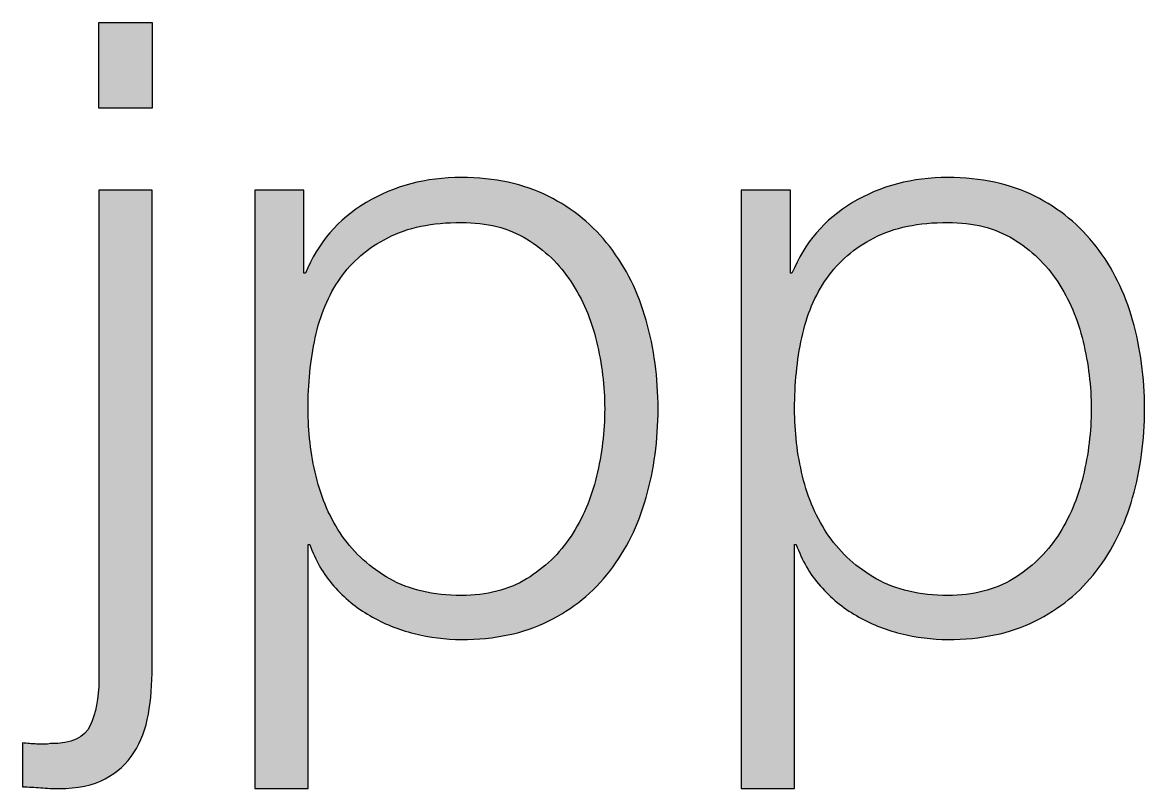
# Paper-space layout 'A3mask' of a CAD drawing. Extents: x 0 to 394, y 0 to 277.
# Drawn here: x 335.755 to 338.271, y 21.162 to 22.88 of the extents above; entities that cross this region are included whole.
import ezdxf
from ezdxf.enums import TextEntityAlignment as Align

# ---------------------------------------------------------------- set-up
doc = ezdxf.new("R2010")
doc.units = 0
doc.layers.get('0').update_dxf_attribs({"linetype": 'CONTINUOUS'})
doc.layers.get('Defpoints').update_dxf_attribs({"linetype": 'CONTINUOUS'})
doc.layers.add('JPP_Mask', color=7, linetype='CONTINUOUS')
doc.styles.add('JPP', font='arial.ttf')

# ---------------------------------------------------------------- blocks, each defined once
blk = doc.blocks.new('A3mask')
at = {"true_color": 0x004a91}
blk.add_hatch(color=154, dxfattribs=at).paths.add_polyline_path([(336.0457, 22.8797), (335.9261, 22.8797), (335.9261, 22.6878), (336.0457, 22.6878)])
h = blk.add_hatch(color=154, dxfattribs=at)
edge = h.paths.add_edge_path(flags=16)
edge.add_spline(control_points=[(337.0422, 22.1643), (337.0301, 22.2142), (337.0111, 22.259), (336.9851, 22.2982), (336.9591, 22.3376), (336.926, 22.3696), (336.8854, 22.3942), (336.8448, 22.419), (336.7961, 22.4313), (336.739, 22.4313), (336.6732, 22.4313), (336.6182, 22.4199), (336.5739, 22.397), (336.5293, 22.3742), (336.4941, 22.3439), (336.4674, 22.3058), (336.4407, 22.2678), (336.4222, 22.2235), (336.4113, 22.1729), (336.4006, 22.1221), (336.3953, 22.069), (336.3953, 22.0133), (336.3953, 21.9625), (336.4011, 21.9122), (336.4131, 21.8621), (336.4252, 21.812), (336.4449, 21.7675), (336.4721, 21.7283), (336.4994, 21.6888), (336.5349, 21.6571), (336.5785, 21.6322), (336.6224, 21.6077), (336.6757, 21.5951), (336.739, 21.5951), (336.7961, 21.5951), (336.8448, 21.6077), (336.8854, 21.6322), (336.926, 21.6571), (336.9591, 21.6888), (336.9851, 21.7283), (337.0111, 21.7675), (337.0301, 21.812), (337.0422, 21.8621), (337.0542, 21.9122), (337.0603, 21.9625), (337.0603, 22.0133), (337.0603, 22.0639), (337.0542, 22.1142), (337.0422, 22.1643)], knot_values=[0, 0, 0, 0, 1, 1, 1, 2, 2, 2, 3, 3, 3, 4, 4, 4, 5, 5, 5, 6, 6, 6, 7, 7, 7, 8, 8, 8, 9, 9, 9, 10, 10, 10, 11, 11, 11, 12, 12, 12, 13, 13, 13, 14, 14, 14, 15, 15, 15, 16, 16, 16, 16], degree=3, periodic=0)
edge = h.paths.add_edge_path()
edge.add_spline(control_points=[(336.3858, 22.5034), (336.3858, 22.5034), (336.3858, 22.3172), (336.3858, 22.3172), (336.3858, 22.3172), (336.3895, 22.3172), (336.3895, 22.3172), (336.4173, 22.3856), (336.4625, 22.4385), (336.5254, 22.4758), (336.588, 22.5132), (336.6592, 22.532), (336.739, 22.532), (336.8139, 22.532), (336.8787, 22.518), (336.9339, 22.4902), (336.9891, 22.4624), (337.035, 22.4246), (337.0716, 22.377), (337.1083, 22.3297), (337.1357, 22.2745), (337.1533, 22.2119), (337.1711, 22.149), (337.18, 22.0829), (337.18, 22.0133), (337.18, 21.9435), (337.1711, 21.8774), (337.1533, 21.8146), (337.1357, 21.7519), (337.1083, 21.697), (337.0716, 21.6494), (337.035, 21.6019), (336.9891, 21.5645), (336.9339, 21.5372), (336.8787, 21.51), (336.8139, 21.4963), (336.739, 21.4963), (336.7035, 21.4963), (336.668, 21.501), (336.6328, 21.5098), (336.5973, 21.5186), (336.5644, 21.5318), (336.534, 21.5497), (336.5036, 21.5673), (336.4765, 21.5896), (336.453, 21.616), (336.4296, 21.6427), (336.4117, 21.6738), (336.399, 21.7093), (336.399, 21.7093), (336.3953, 21.7093), (336.3953, 21.7093), (336.3953, 21.7093), (336.3953, 21.1621), (336.3953, 21.1621), (336.3953, 21.1621), (336.2756, 21.1621), (336.2756, 21.1621), (336.2756, 21.1621), (336.2756, 22.5034), (336.2756, 22.5034), (336.2756, 22.5034), (336.3858, 22.5034), (336.3858, 22.5034)], knot_values=[0, 0, 0, 0, 1, 1, 1, 2, 2, 2, 3, 3, 3, 4, 4, 4, 5, 5, 5, 6, 6, 6, 7, 7, 7, 8, 8, 8, 9, 9, 9, 10, 10, 10, 11, 11, 11, 12, 12, 12, 13, 13, 13, 14, 14, 14, 15, 15, 15, 16, 16, 16, 17, 17, 17, 18, 18, 18, 19, 19, 19, 20, 20, 20, 21, 21, 21, 21], degree=3, periodic=0)
h = blk.add_hatch(color=154, dxfattribs=at)
edge = h.paths.add_edge_path()
edge.add_spline(control_points=[(338.0247, 21.5372), (338.0799, 21.5645), (338.1258, 21.6019), (338.1625, 21.6494), (338.1991, 21.697), (338.2265, 21.7519), (338.2441, 21.8146)], knot_values=[9, 9, 9, 9, 10, 10, 10, 11, 11, 11, 11], degree=3, periodic=0)
edge.add_spline(control_points=[(338.2441, 21.8146), (338.262, 21.8774), (338.2708, 21.9435), (338.2708, 22.0133)], knot_values=[8, 8, 8, 8, 9, 9, 9, 9], degree=3, periodic=0)
edge.add_spline(control_points=[(338.2708, 22.0133), (338.2708, 22.0829), (338.262, 22.149), (338.2441, 22.2119)], knot_values=[7, 7, 7, 7, 8, 8, 8, 8], degree=3, periodic=0)
edge.add_spline(control_points=[(338.2441, 22.2119), (338.2265, 22.2745), (338.1991, 22.3297), (338.1625, 22.377)], knot_values=[6, 6, 6, 6, 7, 7, 7, 7], degree=3, periodic=0)
edge.add_spline(control_points=[(338.1625, 22.377), (338.1258, 22.4246), (338.0799, 22.4624), (338.0247, 22.4902), (337.9695, 22.518), (337.9048, 22.532), (337.8299, 22.532)], knot_values=[4, 4, 4, 4, 5, 5, 5, 6, 6, 6, 6], degree=3, periodic=0)
edge.add_spline(control_points=[(337.8299, 22.532), (337.7501, 22.532), (337.6789, 22.5132), (337.6162, 22.4758)], knot_values=[3, 3, 3, 3, 4, 4, 4, 4], degree=3, periodic=0)
edge.add_spline(control_points=[(337.6162, 22.4758), (337.5534, 22.4385), (337.5082, 22.3856), (337.4803, 22.3172)], knot_values=[2, 2, 2, 2, 3, 3, 3, 3], degree=3, periodic=0)
edge.add_spline(control_points=[(337.4766, 22.3172), (337.4766, 22.3172), (337.4766, 22.3637), (337.4766, 22.4103)], knot_values=[0.5, 0.5, 0.5, 0.5, 1, 1, 1, 1], degree=3, periodic=0)
edge.add_spline(control_points=[(337.4766, 22.4103), (337.4766, 22.4569), (337.4766, 22.5034), (337.4766, 22.5034), (337.4766, 22.5034), (337.4658, 22.5034), (337.4511, 22.5034)], knot_values=[20.687456, 20.687456, 20.687456, 20.687456, 21.187456, 21.187456, 21.187456, 21.5, 21.5, 21.5, 21.5], degree=3, periodic=0)
edge.add_spline(control_points=[(337.4511, 22.5034), (337.4363, 22.5034), (337.4174, 22.5034), (337.4013, 22.5034)], knot_values=[20.374962, 20.374962, 20.374962, 20.374962, 20.687456, 20.687456, 20.687456, 20.687456], degree=3, periodic=0)
edge.add_spline(control_points=[(337.4013, 22.5034), (337.3932, 22.5034), (337.3858, 22.5034), (337.3799, 22.5034)], knot_values=[20.218716, 20.218716, 20.218716, 20.218716, 20.374962, 20.374962, 20.374962, 20.374962], degree=3, periodic=0)
edge.add_spline(control_points=[(337.3664, 22.5034), (337.3664, 22.5034), (337.3664, 22.5034), (337.3664, 22.5034), (337.3664, 22.5034), (337.3664, 22.5034), (337.3664, 22.5034)], knot_values=[19.999756, 19.999756, 19.999756, 19.999756, 20.001191, 20.001191, 20.001191, 20.001435, 20.001435, 20.001435, 20.001435], degree=3, periodic=0)
edge.add_spline(control_points=[(337.3664, 22.5025), (337.3664, 22.5008), (337.3664, 22.4972), (337.3664, 22.4918)], knot_values=[19.945284, 19.945284, 19.945284, 19.945284, 19.984345, 19.984345, 19.984345, 19.984345], degree=3, periodic=0)
edge.add_spline(control_points=[(337.3664, 22.4918), (337.3664, 22.4864), (337.3664, 22.4792), (337.3664, 22.4703)], knot_values=[19.906222, 19.906222, 19.906222, 19.906222, 19.945284, 19.945284, 19.945284, 19.945284], degree=3, periodic=0)
edge.add_spline(control_points=[(337.3664, 22.4703), (337.3664, 22.4525), (337.3664, 22.428), (337.3664, 22.3982)], knot_values=[19.828098, 19.828098, 19.828098, 19.828098, 19.906222, 19.906222, 19.906222, 19.906222], degree=3, periodic=0)
edge.add_spline(control_points=[(337.3664, 22.3982), (337.3664, 22.3683), (337.3664, 22.3331), (337.3664, 22.2938)], knot_values=[19.749975, 19.749975, 19.749975, 19.749975, 19.828098, 19.828098, 19.828098, 19.828098], degree=3, periodic=0)
edge.add_spline(control_points=[(337.3664, 22.2938), (337.3664, 22.1366), (337.3664, 21.9139), (337.3664, 21.7076)], knot_values=[19.437481, 19.437481, 19.437481, 19.437481, 19.749975, 19.749975, 19.749975, 19.749975], degree=3, periodic=0)
edge.add_spline(control_points=[(337.3664, 21.7076), (337.3664, 21.5013), (337.3664, 21.3114), (337.3664, 21.2197)], knot_values=[19.124987, 19.124987, 19.124987, 19.124987, 19.437481, 19.437481, 19.437481, 19.437481], degree=3, periodic=0)
edge.add_spline(control_points=[(337.3664, 21.2197), (337.3664, 21.2083), (337.3664, 21.1983), (337.3664, 21.1901)], knot_values=[19.085926, 19.085926, 19.085926, 19.085926, 19.124987, 19.124987, 19.124987, 19.124987], degree=3, periodic=0)
edge.add_spline(control_points=[(337.3664, 21.1901), (337.3664, 21.1819), (337.3664, 21.1753), (337.3664, 21.1707)], knot_values=[19.046864, 19.046864, 19.046864, 19.046864, 19.085926, 19.085926, 19.085926, 19.085926], degree=3, periodic=0)
edge.add_spline(control_points=[(337.3664, 21.1621), (337.3664, 21.1621), (337.3664, 21.1621), (337.3664, 21.1621), (337.3664, 21.1621), (337.3664, 21.1621), (337.3664, 21.1621)], knot_values=[18.999258, 18.999258, 18.999258, 18.999258, 18.999583, 18.999583, 18.999583, 19.000326, 19.000326, 19.000326, 19.000326], degree=3, periodic=0)
edge.add_spline(control_points=[(337.3704, 21.1621), (337.3722, 21.1621), (337.3746, 21.1621), (337.3775, 21.1621)], knot_values=[18.812494, 18.812494, 18.812494, 18.812494, 18.890617, 18.890617, 18.890617, 18.890617], degree=3, periodic=0)
edge.add_spline(control_points=[(337.3775, 21.1621), (337.3832, 21.1621), (337.3907, 21.1621), (337.3991, 21.1621)], knot_values=[18.656247, 18.656247, 18.656247, 18.656247, 18.812494, 18.812494, 18.812494, 18.812494], degree=3, periodic=0)
edge.add_spline(control_points=[(337.3991, 21.1621), (337.4076, 21.1621), (337.4169, 21.1621), (337.4263, 21.1621)], knot_values=[18.5, 18.5, 18.5, 18.5, 18.656247, 18.656247, 18.656247, 18.656247], degree=3, periodic=0)
edge.add_spline(control_points=[(337.4263, 21.1621), (337.4356, 21.1621), (337.445, 21.1621), (337.4534, 21.1621)], knot_values=[18.343753, 18.343753, 18.343753, 18.343753, 18.5, 18.5, 18.5, 18.5], degree=3, periodic=0)
edge.add_spline(control_points=[(337.4534, 21.1621), (337.4619, 21.1621), (337.4694, 21.1621), (337.4751, 21.1621)], knot_values=[18.187506, 18.187506, 18.187506, 18.187506, 18.343753, 18.343753, 18.343753, 18.343753], degree=3, periodic=0)
edge.add_spline(control_points=[(337.4861, 21.1621), (337.4861, 21.1621), (337.4861, 21.1621), (337.4861, 21.1621), (337.4861, 21.1621), (337.4861, 21.1621), (337.4861, 21.1621)], knot_values=[17.999522, 17.999522, 17.999522, 17.999522, 18.000874, 18.000874, 18.000874, 18.001353, 18.001353, 18.001353, 18.001353], degree=3, periodic=0)
edge.add_spline(control_points=[(337.4861, 21.1656), (337.4861, 21.1675), (337.4861, 21.1702), (337.4861, 21.1735)], knot_values=[17.914074, 17.914074, 17.914074, 17.914074, 17.953136, 17.953136, 17.953136, 17.953136], degree=3, periodic=0)
edge.add_spline(control_points=[(337.4861, 21.1735), (337.4861, 21.1769), (337.4861, 21.1809), (337.4861, 21.1856)], knot_values=[17.875012, 17.875012, 17.875012, 17.875012, 17.914074, 17.914074, 17.914074, 17.914074], degree=3, periodic=0)
edge.add_spline(control_points=[(337.4861, 21.1856), (337.4861, 21.223), (337.4861, 21.3005), (337.4861, 21.3846)], knot_values=[17.562519, 17.562519, 17.562519, 17.562519, 17.875012, 17.875012, 17.875012, 17.875012], degree=3, periodic=0)
edge.add_spline(control_points=[(337.4861, 21.3846), (337.4861, 21.4688), (337.4861, 21.5596), (337.4861, 21.6237)], knot_values=[17.250025, 17.250025, 17.250025, 17.250025, 17.562519, 17.562519, 17.562519, 17.562519], degree=3, periodic=0)
edge.add_spline(control_points=[(337.4861, 21.6237), (337.4861, 21.6398), (337.4861, 21.6541), (337.4861, 21.6663)], knot_values=[17.171902, 17.171902, 17.171902, 17.171902, 17.250025, 17.250025, 17.250025, 17.250025], degree=3, periodic=0)
edge.add_spline(control_points=[(337.4861, 21.6663), (337.4861, 21.6785), (337.4861, 21.6885), (337.4861, 21.6957)], knot_values=[17.093778, 17.093778, 17.093778, 17.093778, 17.171902, 17.171902, 17.171902, 17.171902], degree=3, periodic=0)
edge.add_spline(control_points=[(337.4861, 21.6957), (337.4861, 21.6994), (337.4861, 21.7023), (337.4861, 21.7045)], knot_values=[17.054716, 17.054716, 17.054716, 17.054716, 17.093778, 17.093778, 17.093778, 17.093778], degree=3, periodic=0)
edge.add_spline(control_points=[(337.4861, 21.7045), (337.4861, 21.7067), (337.4861, 21.7082), (337.4861, 21.7089)], knot_values=[17.015655, 17.015655, 17.015655, 17.015655, 17.054716, 17.054716, 17.054716, 17.054716], degree=3, periodic=0)
edge.add_spline(control_points=[(337.4861, 21.7089), (337.4861, 21.7089), (337.4861, 21.709), (337.4861, 21.7091)], knot_values=[17.010772, 17.010772, 17.010772, 17.010772, 17.015655, 17.015655, 17.015655, 17.015655], degree=3, periodic=0)
edge.add_spline(control_points=[(337.4861, 21.7091), (337.4861, 21.7091), (337.4861, 21.7092), (337.4861, 21.7092)], knot_values=[17.005889, 17.005889, 17.005889, 17.005889, 17.010772, 17.010772, 17.010772, 17.010772], degree=3, periodic=0)
edge.add_spline(control_points=[(337.4861, 21.7092), (337.4861, 21.7092), (337.4861, 21.7092), (337.4861, 21.7092)], knot_values=[17.003448, 17.003448, 17.003448, 17.003448, 17.005889, 17.005889, 17.005889, 17.005889], degree=3, periodic=0)
edge.add_spline(control_points=[(337.4861, 21.7092), (337.4861, 21.7092), (337.4861, 21.7093), (337.4861, 21.7093)], knot_values=[17.001007, 17.001007, 17.001007, 17.001007, 17.003448, 17.003448, 17.003448, 17.003448], degree=3, periodic=0)
edge.add_spline(control_points=[(337.4861, 21.7093), (337.4861, 21.7093), (337.4861, 21.7093), (337.4861, 21.7093), (337.4861, 21.7093), (337.4861, 21.7093), (337.4861, 21.7093)], knot_values=[16.996124, 16.996124, 16.996124, 16.996124, 16.996825, 16.996825, 16.996825, 17.000701, 17.000701, 17.000701, 17.000701], degree=3, periodic=0)
edge.add_spline(control_points=[(337.4861, 21.7093), (337.4861, 21.7093), (337.4861, 21.7093), (337.4861, 21.7093)], knot_values=[16.986358, 16.986358, 16.986358, 16.986358, 16.996124, 16.996124, 16.996124, 16.996124], degree=3, periodic=0)
edge.add_spline(control_points=[(337.4861, 21.7093), (337.4861, 21.7093), (337.4861, 21.7093), (337.4861, 21.7093)], knot_values=[16.976593, 16.976593, 16.976593, 16.976593, 16.986358, 16.986358, 16.986358, 16.986358], degree=3, periodic=0)
edge.add_spline(control_points=[(337.4861, 21.7093), (337.4861, 21.7093), (337.4861, 21.7093), (337.4861, 21.7093)], knot_values=[16.957062, 16.957062, 16.957062, 16.957062, 16.976593, 16.976593, 16.976593, 16.976593], degree=3, periodic=0)
edge.add_spline(control_points=[(337.4861, 21.7093), (337.4861, 21.7093), (337.4862, 21.7093), (337.4862, 21.7093)], knot_values=[16.937531, 16.937531, 16.937531, 16.937531, 16.957062, 16.957062, 16.957062, 16.957062], degree=3, periodic=0)
edge.add_spline(control_points=[(337.4862, 21.7093), (337.4862, 21.7093), (337.4864, 21.7093), (337.4866, 21.7093)], knot_values=[16.781284, 16.781284, 16.781284, 16.781284, 16.937531, 16.937531, 16.937531, 16.937531], degree=3, periodic=0)
edge.add_spline(control_points=[(337.4866, 21.7093), (337.4868, 21.7093), (337.487, 21.7093), (337.4873, 21.7093)], knot_values=[16.625037, 16.625037, 16.625037, 16.625037, 16.781284, 16.781284, 16.781284, 16.781284], degree=3, periodic=0)
edge.add_spline(control_points=[(337.4873, 21.7093), (337.4878, 21.7093), (337.4885, 21.7093), (337.489, 21.7093)], knot_values=[16.312544, 16.312544, 16.312544, 16.312544, 16.625037, 16.625037, 16.625037, 16.625037], degree=3, periodic=0)
edge.add_spline(control_points=[(337.489, 21.7093), (337.4895, 21.7093), (337.4898, 21.7093), (337.4898, 21.7093), (337.5026, 21.6738), (337.5204, 21.6427), (337.5439, 21.616)], knot_values=[15, 15, 15, 15, 15.312544, 15.312544, 15.312544, 16.312544, 16.312544, 16.312544, 16.312544], degree=3, periodic=0)
edge.add_spline(control_points=[(337.5439, 21.616), (337.5673, 21.5896), (337.5944, 21.5673), (337.6248, 21.5497)], knot_values=[14, 14, 14, 14, 15, 15, 15, 15], degree=3, periodic=0)
edge.add_spline(control_points=[(337.6248, 21.5497), (337.6552, 21.5318), (337.6881, 21.5186), (337.7236, 21.5098)], knot_values=[13, 13, 13, 13, 14, 14, 14, 14], degree=3, periodic=0)
edge.add_spline(control_points=[(337.7236, 21.5098), (337.7589, 21.501), (337.7944, 21.4963), (337.8299, 21.4963)], knot_values=[12, 12, 12, 12, 13, 13, 13, 13], degree=3, periodic=0)
edge.add_spline(control_points=[(337.8299, 21.4963), (337.9048, 21.4963), (337.9695, 21.51), (338.0247, 21.5372)], knot_values=[11, 11, 11, 11, 12, 12, 12, 12], degree=3, periodic=0)
edge = h.paths.add_edge_path(flags=16)
edge.add_spline(control_points=[(337.5629, 21.7283), (337.5358, 21.7675), (337.516, 21.812), (337.504, 21.8621), (337.4919, 21.9122), (337.4861, 21.9625), (337.4861, 22.0133)], knot_values=[7, 7, 7, 7, 8, 8, 8, 9, 9, 9, 9], degree=3, periodic=0)
edge.add_spline(control_points=[(337.4861, 22.0133), (337.4861, 22.069), (337.4915, 22.1221), (337.5021, 22.1729)], knot_values=[6, 6, 6, 6, 7, 7, 7, 7], degree=3, periodic=0)
edge.add_spline(control_points=[(337.5021, 22.1729), (337.513, 22.2235), (337.5316, 22.2678), (337.5583, 22.3058), (337.5849, 22.3439), (337.6202, 22.3742), (337.6647, 22.397)], knot_values=[4, 4, 4, 4, 5, 5, 5, 6, 6, 6, 6], degree=3, periodic=0)
edge.add_spline(control_points=[(337.6647, 22.397), (337.709, 22.4199), (337.764, 22.4313), (337.8299, 22.4313)], knot_values=[3, 3, 3, 3, 4, 4, 4, 4], degree=3, periodic=0)
edge.add_spline(control_points=[(337.8299, 22.4313), (337.8869, 22.4313), (337.9356, 22.419), (337.9762, 22.3942)], knot_values=[2, 2, 2, 2, 3, 3, 3, 3], degree=3, periodic=0)
edge.add_spline(control_points=[(337.9762, 22.3942), (338.0168, 22.3696), (338.05, 22.3376), (338.076, 22.2982)], knot_values=[1, 1, 1, 1, 2, 2, 2, 2], degree=3, periodic=0)
edge.add_spline(control_points=[(338.076, 22.2982), (338.1019, 22.259), (338.121, 22.2142), (338.133, 22.1643)], knot_values=[0, 0, 0, 0, 1, 1, 1, 1], degree=3, periodic=0)
edge.add_spline(control_points=[(338.133, 22.1643), (338.1451, 22.1142), (338.1511, 22.0639), (338.1511, 22.0133)], knot_values=[15, 15, 15, 15, 16, 16, 16, 16], degree=3, periodic=0)
edge.add_spline(control_points=[(338.1511, 22.0133), (338.1511, 21.9625), (338.1451, 21.9122), (338.133, 21.8621), (338.121, 21.812), (338.1019, 21.7675), (338.076, 21.7283)], knot_values=[13, 13, 13, 13, 14, 14, 14, 15, 15, 15, 15], degree=3, periodic=0)
edge.add_spline(control_points=[(338.076, 21.7283), (338.05, 21.6888), (338.0168, 21.6571), (337.9762, 21.6322)], knot_values=[12, 12, 12, 12, 13, 13, 13, 13], degree=3, periodic=0)
edge.add_spline(control_points=[(337.9762, 21.6322), (337.9356, 21.6077), (337.8869, 21.5951), (337.8299, 21.5951)], knot_values=[11, 11, 11, 11, 12, 12, 12, 12], degree=3, periodic=0)
edge.add_spline(control_points=[(337.8299, 21.5951), (337.7665, 21.5951), (337.7132, 21.6077), (337.6694, 21.6322)], knot_values=[10, 10, 10, 10, 11, 11, 11, 11], degree=3, periodic=0)
edge.add_spline(control_points=[(337.6694, 21.6322), (337.6258, 21.6571), (337.5903, 21.6888), (337.5629, 21.7283)], knot_values=[9, 9, 9, 9, 10, 10, 10, 10], degree=3, periodic=0)
h = blk.add_hatch(color=154, dxfattribs=at)
edge = h.paths.add_edge_path()
edge.add_spline(control_points=[(336.0457, 21.4337), (336.0457, 21.4337), (336.0457, 22.5034), (336.0457, 22.5034), (336.0457, 22.5034), (336.0158, 22.5034), (335.9859, 22.5034)], knot_values=[13.49999, 13.49999, 13.49999, 13.49999, 14.49999, 14.49999, 14.49999, 15, 15, 15, 15], degree=3, periodic=0)
edge.add_spline(control_points=[(335.9859, 22.5034), (335.956, 22.5034), (335.9261, 22.5034), (335.9261, 22.5034), (335.9261, 22.5034), (335.9261, 22.5034), (335.9261, 22.5034)], knot_values=[12.999756, 12.999756, 12.999756, 12.999756, 13.499746, 13.499746, 13.499746, 13.49999, 13.49999, 13.49999, 13.49999], degree=3, periodic=0)
edge.add_spline(control_points=[(335.9261, 22.4964), (335.9261, 22.4949), (335.9261, 22.4931), (335.9261, 22.4911)], knot_values=[12.937501, 12.937501, 12.937501, 12.937501, 12.953126, 12.953126, 12.953126, 12.953126], degree=3, periodic=0)
edge.add_spline(control_points=[(335.9261, 22.4911), (335.9261, 22.4871), (335.9261, 22.4821), (335.9261, 22.4763)], knot_values=[12.906252, 12.906252, 12.906252, 12.906252, 12.937501, 12.937501, 12.937501, 12.937501], degree=3, periodic=0)
edge.add_spline(control_points=[(335.9261, 22.4763), (335.9261, 22.4705), (335.9261, 22.4638), (335.9261, 22.4562)], knot_values=[12.875002, 12.875002, 12.875002, 12.875002, 12.906252, 12.906252, 12.906252, 12.906252], degree=3, periodic=0)
edge.add_spline(control_points=[(335.9261, 22.4562), (335.9261, 22.4412), (335.9261, 22.423), (335.9261, 22.4021)], knot_values=[12.812504, 12.812504, 12.812504, 12.812504, 12.875002, 12.875002, 12.875002, 12.875002], degree=3, periodic=0)
edge.add_spline(control_points=[(335.9261, 22.4021), (335.9261, 22.3812), (335.9261, 22.3576), (335.9261, 22.3318)], knot_values=[12.750005, 12.750005, 12.750005, 12.750005, 12.812504, 12.812504, 12.812504, 12.812504], degree=3, periodic=0)
edge.add_spline(control_points=[(335.9261, 22.3318), (335.9261, 22.2804), (335.9261, 22.2203), (335.9261, 22.156)], knot_values=[12.625008, 12.625008, 12.625008, 12.625008, 12.750005, 12.750005, 12.750005, 12.750005], degree=3, periodic=0)
edge.add_spline(control_points=[(335.9261, 22.156), (335.9261, 22.0916), (335.9261, 22.023), (335.9261, 21.9543)], knot_values=[12.50001, 12.50001, 12.50001, 12.50001, 12.625008, 12.625008, 12.625008, 12.625008], degree=3, periodic=0)
edge.add_spline(control_points=[(335.9261, 21.9543), (335.9261, 21.817), (335.9261, 21.6798), (335.9261, 21.5768)], knot_values=[12.250015, 12.250015, 12.250015, 12.250015, 12.50001, 12.50001, 12.50001, 12.50001], degree=3, periodic=0)
edge.add_spline(control_points=[(335.9261, 21.5768), (335.9261, 21.4738), (335.9261, 21.4052), (335.9261, 21.4052), (335.9261, 21.3646), (335.9196, 21.3307), (335.907, 21.3036)], knot_values=[11, 11, 11, 11, 11.250015, 11.250015, 11.250015, 12.250015, 12.250015, 12.250015, 12.250015], degree=3, periodic=0)
edge.add_spline(control_points=[(335.907, 21.3036), (335.8943, 21.2762), (335.8646, 21.2628), (335.8177, 21.2628)], knot_values=[10, 10, 10, 10, 11, 11, 11, 11], degree=3, periodic=0)
edge.add_spline(control_points=[(335.8177, 21.2628), (335.8089, 21.2614), (335.7987, 21.2611), (335.7874, 21.2618)], knot_values=[9, 9, 9, 9, 10, 10, 10, 10], degree=3, periodic=0)
edge.add_spline(control_points=[(335.7874, 21.2618), (335.776, 21.2623), (335.7651, 21.2635), (335.7549, 21.2646)], knot_values=[8, 8, 8, 8, 9, 9, 9, 9], degree=3, periodic=0)
edge.add_spline(control_points=[(335.7549, 21.2646), (335.7549, 21.2646), (335.7549, 21.1658), (335.7549, 21.1658), (335.769, 21.1658), (335.7825, 21.1651), (335.7959, 21.164)], knot_values=[6, 6, 6, 6, 7, 7, 7, 8, 8, 8, 8], degree=3, periodic=0)
edge.add_spline(control_points=[(335.7959, 21.164), (335.8092, 21.1626), (335.8228, 21.1621), (335.8368, 21.1621)], knot_values=[5, 5, 5, 5, 6, 6, 6, 6], degree=3, periodic=0)
edge.add_spline(control_points=[(335.8368, 21.1621), (335.8785, 21.1621), (335.9131, 21.1693), (335.9402, 21.1839)], knot_values=[4, 4, 4, 4, 5, 5, 5, 5], degree=3, periodic=0)
edge.add_spline(control_points=[(335.9402, 21.1839), (335.9676, 21.1985), (335.9889, 21.218), (336.0049, 21.2428)], knot_values=[3, 3, 3, 3, 4, 4, 4, 4], degree=3, periodic=0)
edge.add_spline(control_points=[(336.0049, 21.2428), (336.0207, 21.2674), (336.0314, 21.2962), (336.0372, 21.3291), (336.043, 21.362), (336.0457, 21.3971), (336.0457, 21.4337)], knot_values=[1, 1, 1, 1, 2, 2, 2, 3, 3, 3, 3], degree=3, periodic=0)
at = {"layer": 'Defpoints', "color": 154, "true_color": 0x004a91}
blk.add_lwpolyline([(336.0457, 22.8797), (336.0457, 22.6878), (335.9261, 22.6878), (335.9261, 22.8797), (336.0457, 22.8797)], dxfattribs=at)
for points, knots in [([(336.3858, 22.5034), (336.3858, 22.5034), (336.3858, 22.3172), (336.3858, 22.3172), (336.3858, 22.3172), (336.3895, 22.3172), (336.3895, 22.3172), (336.4173, 22.3856), (336.4625, 22.4385), (336.5254, 22.4758), (336.588, 22.5132), (336.6592, 22.532), (336.739, 22.532), (336.8139, 22.532), (336.8787, 22.518), (336.9339, 22.4902), (336.9891, 22.4624), (337.035, 22.4246), (337.0716, 22.377), (337.1083, 22.3297), (337.1357, 22.2745), (337.1533, 22.2119), (337.1711, 22.149), (337.18, 22.0829), (337.18, 22.0133), (337.18, 21.9435), (337.1711, 21.8774), (337.1533, 21.8146), (337.1357, 21.7519), (337.1083, 21.697), (337.0716, 21.6494), (337.035, 21.6019), (336.9891, 21.5645), (336.9339, 21.5372), (336.8787, 21.51), (336.8139, 21.4963), (336.739, 21.4963), (336.7035, 21.4963), (336.668, 21.501), (336.6328, 21.5098), (336.5973, 21.5186), (336.5644, 21.5318), (336.534, 21.5497), (336.5036, 21.5673), (336.4765, 21.5896), (336.453, 21.616), (336.4296, 21.6427), (336.4117, 21.6738), (336.399, 21.7093), (336.399, 21.7093), (336.3953, 21.7093), (336.3953, 21.7093), (336.3953, 21.7093), (336.3953, 21.1621), (336.3953, 21.1621), (336.3953, 21.1621), (336.2756, 21.1621), (336.2756, 21.1621), (336.2756, 21.1621), (336.2756, 22.5034), (336.2756, 22.5034), (336.2756, 22.5034), (336.3858, 22.5034), (336.3858, 22.5034)], [0, 0, 0, 0, 1, 1, 1, 2, 2, 2, 3, 3, 3, 4, 4, 4, 5, 5, 5, 6, 6, 6, 7, 7, 7, 8, 8, 8, 9, 9, 9, 10, 10, 10, 11, 11, 11, 12, 12, 12, 13, 13, 13, 14, 14, 14, 15, 15, 15, 16, 16, 16, 17, 17, 17, 18, 18, 18, 19, 19, 19, 20, 20, 20, 21, 21, 21, 21]), ([(337.4766, 22.5034), (337.4766, 22.5034), (337.4766, 22.3172), (337.4766, 22.3172), (337.4766, 22.3172), (337.4803, 22.3172), (337.4803, 22.3172), (337.5082, 22.3856), (337.5534, 22.4385), (337.6162, 22.4758), (337.6789, 22.5132), (337.7501, 22.532), (337.8299, 22.532), (337.9048, 22.532), (337.9695, 22.518), (338.0247, 22.4902), (338.0799, 22.4624), (338.1258, 22.4246), (338.1625, 22.377), (338.1991, 22.3297), (338.2265, 22.2745), (338.2441, 22.2119), (338.262, 22.149), (338.2708, 22.0829), (338.2708, 22.0133), (338.2708, 21.9435), (338.262, 21.8774), (338.2441, 21.8146), (338.2265, 21.7519), (338.1991, 21.697), (338.1625, 21.6494), (338.1258, 21.6019), (338.0799, 21.5645), (338.0247, 21.5372), (337.9695, 21.51), (337.9048, 21.4963), (337.8299, 21.4963), (337.7944, 21.4963), (337.7589, 21.501), (337.7236, 21.5098), (337.6881, 21.5186), (337.6552, 21.5318), (337.6248, 21.5497), (337.5944, 21.5673), (337.5673, 21.5896), (337.5439, 21.616), (337.5204, 21.6427), (337.5026, 21.6738), (337.4898, 21.7093), (337.4898, 21.7093), (337.4861, 21.7093), (337.4861, 21.7093), (337.4861, 21.7093), (337.4861, 21.1621), (337.4861, 21.1621), (337.4861, 21.1621), (337.3664, 21.1621), (337.3664, 21.1621), (337.3664, 21.1621), (337.3664, 22.5034), (337.3664, 22.5034), (337.3664, 22.5034), (337.4766, 22.5034), (337.4766, 22.5034)], [0, 0, 0, 0, 1, 1, 1, 2, 2, 2, 3, 3, 3, 4, 4, 4, 5, 5, 5, 6, 6, 6, 7, 7, 7, 8, 8, 8, 9, 9, 9, 10, 10, 10, 11, 11, 11, 12, 12, 12, 13, 13, 13, 14, 14, 14, 15, 15, 15, 16, 16, 16, 17, 17, 17, 18, 18, 18, 19, 19, 19, 20, 20, 20, 21, 21, 21, 21]), ([(336.0457, 22.5034), (336.0457, 22.5034), (336.0457, 21.4337), (336.0457, 21.4337), (336.0457, 21.3971), (336.043, 21.362), (336.0372, 21.3291), (336.0314, 21.2962), (336.0207, 21.2674), (336.0049, 21.2428), (335.9889, 21.218), (335.9676, 21.1985), (335.9402, 21.1839), (335.9131, 21.1693), (335.8785, 21.1621), (335.8368, 21.1621), (335.8228, 21.1621), (335.8092, 21.1626), (335.7959, 21.164), (335.7825, 21.1651), (335.769, 21.1658), (335.7549, 21.1658), (335.7549, 21.1658), (335.7549, 21.2646), (335.7549, 21.2646), (335.7651, 21.2635), (335.776, 21.2623), (335.7874, 21.2618), (335.7987, 21.2611), (335.8089, 21.2614), (335.8177, 21.2628), (335.8646, 21.2628), (335.8943, 21.2762), (335.907, 21.3036), (335.9196, 21.3307), (335.9261, 21.3646), (335.9261, 21.4052), (335.9261, 21.4052), (335.9261, 22.5034), (335.9261, 22.5034), (335.9261, 22.5034), (336.0457, 22.5034), (336.0457, 22.5034)], [0, 0, 0, 0, 1, 1, 1, 2, 2, 2, 3, 3, 3, 4, 4, 4, 5, 5, 5, 6, 6, 6, 7, 7, 7, 8, 8, 8, 9, 9, 9, 10, 10, 10, 11, 11, 11, 12, 12, 12, 13, 13, 13, 14, 14, 14, 14]), ([(337.0422, 22.1643), (337.0301, 22.2142), (337.0111, 22.259), (336.9851, 22.2982), (336.9591, 22.3376), (336.926, 22.3696), (336.8854, 22.3942), (336.8448, 22.419), (336.7961, 22.4313), (336.739, 22.4313), (336.6732, 22.4313), (336.6182, 22.4199), (336.5739, 22.397), (336.5293, 22.3742), (336.4941, 22.3439), (336.4674, 22.3058), (336.4407, 22.2678), (336.4222, 22.2235), (336.4113, 22.1729), (336.4006, 22.1221), (336.3953, 22.069), (336.3953, 22.0133), (336.3953, 21.9625), (336.4011, 21.9122), (336.4131, 21.8621), (336.4252, 21.812), (336.4449, 21.7675), (336.4721, 21.7283), (336.4994, 21.6888), (336.5349, 21.6571), (336.5785, 21.6322), (336.6224, 21.6077), (336.6757, 21.5951), (336.739, 21.5951), (336.7961, 21.5951), (336.8448, 21.6077), (336.8854, 21.6322), (336.926, 21.6571), (336.9591, 21.6888), (336.9851, 21.7283), (337.0111, 21.7675), (337.0301, 21.812), (337.0422, 21.8621), (337.0542, 21.9122), (337.0603, 21.9625), (337.0603, 22.0133), (337.0603, 22.0639), (337.0542, 22.1142), (337.0422, 22.1643)], [0, 0, 0, 0, 1, 1, 1, 2, 2, 2, 3, 3, 3, 4, 4, 4, 5, 5, 5, 6, 6, 6, 7, 7, 7, 8, 8, 8, 9, 9, 9, 10, 10, 10, 11, 11, 11, 12, 12, 12, 13, 13, 13, 14, 14, 14, 15, 15, 15, 16, 16, 16, 16]), ([(338.133, 22.1643), (338.121, 22.2142), (338.1019, 22.259), (338.076, 22.2982), (338.05, 22.3376), (338.0168, 22.3696), (337.9762, 22.3942), (337.9356, 22.419), (337.8869, 22.4313), (337.8299, 22.4313), (337.764, 22.4313), (337.709, 22.4199), (337.6647, 22.397), (337.6202, 22.3742), (337.5849, 22.3439), (337.5583, 22.3058), (337.5316, 22.2678), (337.513, 22.2235), (337.5021, 22.1729), (337.4915, 22.1221), (337.4861, 22.069), (337.4861, 22.0133), (337.4861, 21.9625), (337.4919, 21.9122), (337.504, 21.8621), (337.516, 21.812), (337.5358, 21.7675), (337.5629, 21.7283), (337.5903, 21.6888), (337.6258, 21.6571), (337.6694, 21.6322), (337.7132, 21.6077), (337.7665, 21.5951), (337.8299, 21.5951), (337.8869, 21.5951), (337.9356, 21.6077), (337.9762, 21.6322), (338.0168, 21.6571), (338.05, 21.6888), (338.076, 21.7283), (338.1019, 21.7675), (338.121, 21.812), (338.133, 21.8621), (338.1451, 21.9122), (338.1511, 21.9625), (338.1511, 22.0133), (338.1511, 22.0639), (338.1451, 22.1142), (338.133, 22.1643)], [0, 0, 0, 0, 1, 1, 1, 2, 2, 2, 3, 3, 3, 4, 4, 4, 5, 5, 5, 6, 6, 6, 7, 7, 7, 8, 8, 8, 9, 9, 9, 10, 10, 10, 11, 11, 11, 12, 12, 12, 13, 13, 13, 14, 14, 14, 15, 15, 15, 16, 16, 16, 16])]:
    blk.add_open_spline(points, degree=3, knots=knots, dxfattribs=at)
at = {"color": 7, "style": 'JPP'}
for tag, p in [('Client', (361.62, 56.35)), ('Project1', (361.62, 44.1)), ('Project2', (361.62, 40.425)), ('Project3', (361.62, 36.75)), ('Title1', (361.62, 28.175)), ('Title2', (361.62, 24.5)), ('Title3', (361.62, 20.825)), ('Status', (308.7, 3.675))]:
    blk.add_attdef(tag, text='', height=1.7, dxfattribs=at).set_placement(p, align=Align.MIDDLE_LEFT)
at = {"color": 2, "style": 'JPP'}
for tag, p in [('Scale', (322.175, 12.25)), ('Checked', (366.275, 12.25)), ('Drawn', (344.225, 12.25)), ('Date', (388.325, 12.25))]:
    blk.add_attdef(tag, text='', height=1, dxfattribs=at).set_placement(p, align=Align.MIDDLE_CENTER)
at = {"color": 6, "style": 'JPP'}
for tag, p in [('Ref', (352.8, 3.675)), ('DrgNo.', (373.38, 3.675))]:
    blk.add_attdef(tag, text='', height=2, dxfattribs=at).set_placement(p, align=Align.MIDDLE_LEFT)
blk.add_attdef('Rev', text='', height=2, dxfattribs=at).set_placement((390.1746, 3.675), align=Align.MIDDLE_CENTER)

psp = doc.layouts.new('A3mask')

# ---------------------------------------------------------------- block references
at = {"layer": 'JPP_Mask'}
psp.add_blockref('A3mask', (0, 0), dxfattribs=at)

doc.saveas('drawing.dxf')
